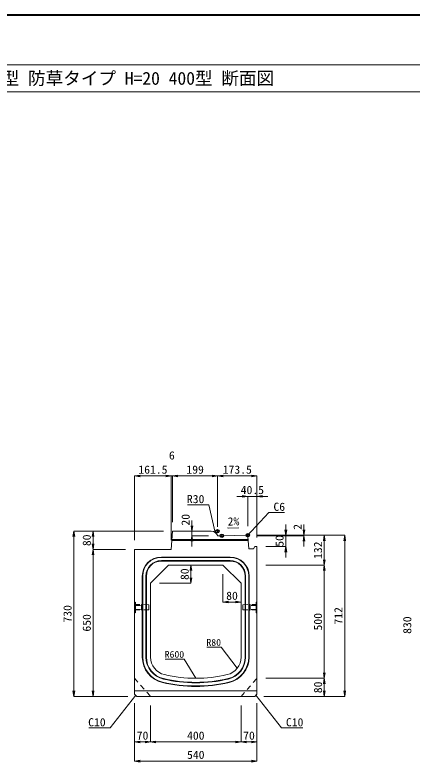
# Model space of a CAD drawing. Units: millimetres at full size; some dimension numbers follow another scale. Extents: x -1267 to 18002, y -8040 to 14480.
# Drawn here: x 11136 to 12889, y 2438 to 5740 of the extents above; entities that cross this region are included whole.
import ezdxf
from ezdxf.enums import TextEntityAlignment as Align

# ---------------------------------------------------------------- set-up
doc = ezdxf.new("R2010")
doc.units = ezdxf.units.MM
doc.header["$LTSCALE"] = 30
doc.header["$PDMODE"] = 32
doc.header["$PDSIZE"] = 15
doc.linetypes.add('USER1', pattern=[1.35, 0.75, -0.6])
for name, color, linetype, lineweight in [('インサート', 3, 'USER1', 9), ('吊りマスター', 4, 'USER1', 9), ('図枠', 7, 'Continuous', 5), ('寸法線', 7, 'Continuous', 13), ('引出線', 4, 'Continuous', 13), ('本体', 2, 'Continuous', 13), ('目地', 132, 'Continuous', 5)]:
    doc.layers.add(name, color=color, linetype=linetype, lineweight=lineweight)
doc.layers.add('作業エリア', color=11, linetype='Continuous')
doc.styles.add('ＭＳ ゴシック', font='')
doc.styles.add('ＭＳ 明朝', font='')
doc.styles.get('ＭＳ ゴシック').set_extended_font_data('MS Gothic')
doc.styles.get('ＭＳ 明朝').set_extended_font_data('MS Mincho')

# ---------------------------------------------------------------- blocks, each defined once
blk = doc.blocks.new('open_arrow')
at = {"color": 0, "linetype": 'Continuous', "lineweight": -2}
blk.add_lwpolyline([(7.5, 1.25), (0, 0), (7.5, -1.25)], dxfattribs=at)

msp = doc.modelspace()

# ---------------------------------------------------------------- linework, layer by layer
at = {"layer": 'インサート'}
for p, q in [((11667.64, 3129.66), (11694.64, 3129.66)), ((11667.64, 3129.66), (11667.64, 3112.66)), ((11667.64, 3112.66), (11694.64, 3112.66)), ((11697.64, 3133.66), (11694.64, 3133.66)), ((11694.64, 3133.66), (11694.64, 3108.66)), ((11694.64, 3108.66), (11697.64, 3108.66)), ((11697.64, 3108.66), (11697.64, 3133.66)), ((12171.24, 3133.66), (12174.24, 3133.66)), ((12171.24, 3108.66), (12171.24, 3133.66)), ((12174.24, 3108.66), (12171.24, 3108.66)), ((12174.24, 3133.66), (12174.24, 3108.66)), ((12201.24, 3129.66), (12174.24, 3129.66)), ((12201.24, 3112.66), (12174.24, 3112.66)), ((12201.24, 3129.66), (12201.24, 3112.66))]:
    msp.add_line(p, q, dxfattribs=at)
at = {"layer": '作業エリア'}
for p in [(12029.94, 3458.16), (12049.44, 3438.16), (12163.94, 3440.38)]:
    msp.add_point(p, dxfattribs=at)
at = {"layer": '吊りマスター'}
for p, q in [((11664.44, 3134.66), (11664.44, 3109.66)), ((11664.44, 3134.66), (11726.44, 3133.16)), ((11664.44, 3109.66), (11726.44, 3111.16)), ((11726.44, 3133.16), (11726.44, 3111.16)), ((12204.44, 3134.66), (12142.44, 3133.16)), ((12142.44, 3133.16), (12142.44, 3111.16)), ((12204.44, 3109.66), (12142.44, 3111.16)), ((12204.44, 3134.66), (12204.44, 3109.66))]:
    msp.add_line(p, q, dxfattribs=at)
at = {"layer": '図枠', "lineweight": 40}
msp.add_line((9534.44, 5740), (17334.44, 5740), dxfattribs=at)
at = {"layer": '図枠', "lineweight": 13}
for p, q in [((9834.44, 5520), (17034.44, 5520)), ((9834.44, 5400), (17034.44, 5400))]:
    msp.add_line(p, q, dxfattribs=at)
at = {"layer": '寸法線'}
for p, q in [((11825.94, 3702.41), (11664.44, 3702.41)), ((11664.44, 3418.16), (11664.44, 3702.41)), ((11855.94, 3702.41), (11801.94, 3702.41)), ((11825.94, 3418.16), (11825.94, 3702.41)), ((11825.94, 3418.16), (11825.94, 3702.41)), ((12031.07, 3702.41), (11831.94, 3702.41)), ((11831.94, 3498.16), (11831.94, 3702.41)), ((11831.94, 3498.16), (11831.94, 3702.41)), ((12031.07, 3478.16), (12031.07, 3702.41)), ((12204.44, 3702.41), (12031.07, 3702.41)), ((12031.07, 3478.16), (12031.07, 3702.41)), ((12204.44, 3430.38), (12204.44, 3702.41)), ((12115.94, 3612.41), (12252.44, 3612.41)), ((12163.94, 3480.38), (12163.94, 3612.41)), ((12204.44, 3430.38), (12204.44, 3612.41)), ((11917.36, 3390.16), (11917.36, 3506.16)), ((12332.04, 3342.38), (12332.04, 3488.38)), ((12411.9, 3390.16), (12411.9, 3488.38)), ((11395.93, 2728.16), (11395.93, 3458.16)), ((11791.94, 3458.16), (11395.93, 3458.16)), ((11480.93, 3378.16), (11480.93, 3458.16)), ((11791.94, 3458.16), (11480.93, 3458.16)), ((11991.07, 3438.16), (11917.36, 3438.16)), ((12203.94, 3440.38), (12501.9, 3440.38)), ((12203.94, 3440.38), (12411.9, 3440.38)), ((12203.94, 3440.38), (12591.9, 3440.38)), ((12203.94, 3440.38), (12332.04, 3440.38)), ((12203.94, 3438.16), (12411.9, 3438.16)), ((12501.9, 3308.16), (12501.9, 3440.38)), ((12591.9, 2728.16), (12591.9, 3440.38)), ((11480.93, 2728.16), (11480.93, 3378.16)), ((11624.44, 3378.16), (11480.93, 3378.16)), ((11624.44, 3378.16), (11480.93, 3378.16)), ((12244.44, 3390.38), (12332.04, 3390.38)), ((11913.29, 3228.16), (11913.29, 3308.16)), ((12244.44, 3308.16), (12501.9, 3308.16)), ((12244.44, 3308.16), (12501.9, 3308.16)), ((12501.9, 2808.16), (12501.9, 3308.16)), ((12054.44, 3268.16), (12054.44, 3145.08)), ((11774.44, 3228.16), (11913.29, 3228.16)), ((12054.44, 3145.08), (12134.44, 3145.08)), ((12244.44, 2808.16), (12501.9, 2808.16)), ((12244.44, 2808.16), (12501.9, 2808.16)), ((12501.9, 2728.16), (12501.9, 2808.16)), ((11634.44, 2728.16), (11395.93, 2728.16)), ((11634.44, 2728.16), (11480.93, 2728.16)), ((12234.44, 2728.16), (12501.9, 2728.16)), ((12234.44, 2728.16), (12591.9, 2728.16)), ((11664.44, 2698.16), (11664.44, 2527.01)), ((11664.44, 2698.16), (11664.44, 2442.01)), ((11734.44, 2688.16), (11734.44, 2527.01)), ((11734.44, 2688.16), (11734.44, 2527.01)), ((12134.44, 2688.16), (12134.44, 2527.01)), ((12134.44, 2688.16), (12134.44, 2527.01)), ((12204.44, 2698.16), (12204.44, 2527.01)), ((12204.44, 2698.16), (12204.44, 2442.01)), ((11664.44, 2527.01), (11734.44, 2527.01)), ((11734.44, 2527.01), (12134.44, 2527.01)), ((12134.44, 2527.01), (12204.44, 2527.01)), ((11664.44, 2442.01), (12204.44, 2442.01))]:
    msp.add_line(p, q, dxfattribs=at)
at = {"layer": '引出線'}
for points in [[(12020.11, 3452.66), (11992.49, 3575.21), (11897.82, 3575.21)], [(12161.19, 3437.33), (12257.37, 3541.15), (12325.71, 3541.15)], [(12075.77, 3472.31), (12124.48, 3473.28), (12075.74, 3472.3)], [(12117.2, 2852.59), (12045.94, 2945.69), (11983.71, 2945.69)], [(11934.44, 2808.16), (11883.07, 2892.91), (11798.9, 2892.91)], [(11669.44, 2733.16), (11556.46, 2588.73), (11461.79, 2588.73)], [(12199.44, 2733.16), (12312.42, 2588.73), (12407.09, 2588.73)]]:
    msp.add_lwpolyline(points, dxfattribs=at)
at = {"layer": '本体'}
for p, q in [((11825.94, 3378.16), (11831.94, 3458.16)), ((11831.94, 3458.16), (12002.79, 3458.16)), ((12049.44, 3438.16), (12031.07, 3438.16)), ((12157.94, 3440.26), (12164.44, 3434.4)), ((12164.44, 3434.4), (12168.94, 3380.38)), ((11664.44, 2738.16), (11664.44, 3378.16)), ((11825.94, 3378.16), (11664.44, 3378.16)), ((12168.94, 3380.38), (12189.44, 3380.38)), ((12189.44, 3380.38), (12194.44, 3390.38)), ((12194.44, 3390.38), (12204.44, 3390.38)), ((12204.44, 2738.16), (12204.44, 3390.38)), ((11734.44, 3228.16), (11814.44, 3308.16)), ((11814.44, 3308.16), (12054.44, 3308.16)), ((12054.44, 3308.16), (12134.44, 3228.16)), ((11734.44, 2902.2), (11734.44, 3228.16)), ((12134.44, 3228.16), (12134.44, 2902.2)), ((11674.44, 2728.16), (11664.44, 2738.16)), ((11674.44, 2728.16), (12194.44, 2728.16)), ((12194.44, 2728.16), (12204.44, 2738.16))]:
    msp.add_line(p, q, dxfattribs=at)
at = {"layer": '本体', "lineweight": 20}
msp.add_line((12049.44, 3438.16), (12157.94, 3440.26), dxfattribs=at)
at = {"layer": '本体', "lineweight": 9}
for p, q in [((11664.44, 3145.66), (11667.64, 3143.66)), ((11667.64, 3143.66), (11667.64, 3098.66)), ((12204.44, 3145.66), (12201.24, 3143.66)), ((12201.24, 3143.66), (12201.24, 3098.66)), ((11667.64, 3098.66), (11664.44, 3096.66)), ((12201.24, 3098.66), (12204.44, 3096.66)), ((11664.44, 2753.16), (12204.44, 2753.16))]:
    msp.add_line(p, q, dxfattribs=at)
at = {"layer": '本体', "linetype": 'USER1', "lineweight": 9}
for p, q in [((11664.44, 2808.16), (11734.44, 2728.16)), ((12134.44, 2728.16), (12204.44, 2808.16))]:
    msp.add_line(p, q, dxfattribs=at)
at = {"layer": '本体'}
for centre, radius, start, end in [((12002.79, 3428.16), 30, 19.47122, 90), ((11814.44, 2902.2), 80, 180, 256.65764), ((12054.44, 2902.2), 80, 283.34236, 0), ((11934.44, 3408.16), 600, 256.65764, 283.34236)]:
    msp.add_arc(centre, radius, start, end, dxfattribs=at)
at = {"layer": '目地'}
for p, q in [((12165.87, 3417.16), (11828.86, 3417.16)), ((12165.54, 3421.16), (11829.16, 3421.16)), ((12086.44, 3344.16), (11782.44, 3344.16)), ((12086.44, 3342.16), (11782.44, 3342.16)), ((12086.44, 3328.16), (11782.44, 3328.16)), ((12086.44, 3326.16), (11782.44, 3326.16)), ((11698.44, 3260.16), (11698.44, 2902.2)), ((11700.44, 3260.16), (11700.44, 2902.2)), ((11714.44, 3260.16), (11714.44, 2902.2)), ((11716.44, 3260.16), (11716.44, 2902.2)), ((12152.44, 2902.2), (12152.44, 3260.16)), ((12154.44, 2902.2), (12154.44, 3260.16)), ((12168.44, 2902.2), (12168.44, 3260.16)), ((12170.44, 2902.2), (12170.44, 3260.16))]:
    msp.add_line(p, q, dxfattribs=at)
for centre, radius, start, end in [((11782.44, 3260.16), 84, 90, 180), ((11782.44, 3260.16), 82, 90, 180), ((12086.44, 3260.16), 84, 0, 90), ((12086.44, 3260.16), 82, 0, 90), ((11782.44, 3260.16), 68, 90, 180), ((11782.44, 3260.16), 66, 90, 180), ((12086.44, 3260.16), 68, 0, 90), ((12086.44, 3260.16), 66, 0, 90), ((11814.44, 2902.2), 116, 180, 256.65764), ((11814.44, 2902.2), 114, 180, 256.65764), ((11814.44, 2902.2), 100, 180, 256.65764), ((11814.44, 2902.2), 98, 180, 256.65764), ((12054.44, 2902.2), 98, 283.34236, 0), ((12054.44, 2902.2), 100, 283.34236, 0), ((12054.44, 2902.2), 114, 283.34236, 0), ((12054.44, 2902.2), 116, 283.34236, 0), ((11934.44, 3408.16), 618, 256.65764, 283.34236), ((11934.44, 3408.16), 636, 256.65764, 283.34236), ((11934.44, 3408.16), 634, 256.65764, 283.34236), ((11934.44, 3408.16), 620, 256.65764, 283.34236)]:
    msp.add_arc(centre, radius, start, end, dxfattribs=at)

# ---------------------------------------------------------------- block references
at = {"layer": '寸法線', "xscale": 3.2, "yscale": 3.2}
for p in [(11664.44, 3702.41), (11831.94, 3702.41), (12031.07, 3702.41), (12204.44, 3612.41), (12054.44, 3145.08), (11664.44, 2527.01), (11734.44, 2527.01), (12134.44, 2527.01), (11664.44, 2442.01)]:
    msp.add_blockref('open_arrow', p, dxfattribs=at)
for p, rotation in [((11825.94, 3702.41), 180), ((12031.07, 3702.41), 180), ((12204.44, 3702.41), 180), ((12163.94, 3612.41), 180), ((11917.36, 3458.16), 90), ((11395.93, 3458.16), 270), ((11480.93, 3458.16), 270), ((11917.36, 3438.16), 270), ((12332.04, 3440.38), 90), ((12411.9, 3440.38), 90), ((12411.9, 3438.16), 270), ((12501.9, 3440.38), 270), ((12591.9, 3440.38), 270), ((11480.93, 3378.16), 90), ((11480.93, 3378.16), 270), ((12332.04, 3390.38), 270), ((11913.29, 3308.16), 270), ((12501.9, 3308.16), 90), ((12501.9, 3308.16), 270), ((11913.29, 3228.16), 90), ((12134.44, 3145.08), 180), ((12501.9, 2808.16), 90), ((12501.9, 2808.16), 270), ((11395.93, 2728.16), 90), ((11480.93, 2728.16), 90), ((12501.9, 2728.16), 90), ((12591.9, 2728.16), 90), ((11734.44, 2527.01), 180), ((12134.44, 2527.01), 180), ((12204.44, 2527.01), 180), ((12204.44, 2442.01), 180)]:
    msp.add_blockref('open_arrow', p, dxfattribs=dict(at, rotation=rotation))
at = {"layer": '引出線'}
for p, xscale, yscale, rotation in [((12075.77, 3472.31), 0.16, 0.16, 1.1), ((12020.11, 3452.66), 0.16, 0.16, 102.7), ((12161.19, 3437.33), 0.16, 0.16, 47.2), ((12117.2, 2852.59), 0.133, 0.133, 127.4), ((11934.44, 2808.16), 0.133, 0.133, 121.2), ((11669.44, 2733.16), 0.16, 0.16, 232), ((12199.44, 2733.16), 0.16, 0.16, 308)]:
    msp.add_blockref('open_arrow', p, dxfattribs=dict(at, xscale=xscale, yscale=yscale, rotation=rotation))

# ---------------------------------------------------------------- texts
at = {"layer": '図枠', "style": 'ＭＳ ゴシック'}
msp.add_text('\u3000ＩＢＣ排水側溝 乗り入れ一体 Ⅱ型 防草タイプ H=20 400型 断面図', height=56.96, dxfattribs=at).set_placement((9834.44, 5460), align=Align.MIDDLE_LEFT)
at = {"layer": '寸法線', "style": 'ＭＳ 明朝', "width": 1.05}
for s, p in [('6', (11828.94, 3793.25)), ('161.5', (11745.19, 3730.41)), ('199', (11931.51, 3730.41)), ('173.5', (12117.76, 3730.41)), ('40.5', (12184.19, 3640.41)), ('80', (12094.44, 3173.08)), ('70', (11699.44, 2555.01)), ('400', (11934.44, 2555.01)), ('70', (12169.44, 2555.01)), ('540', (11934.44, 2470.01))]:
    msp.add_text(s, height=36.03, dxfattribs=at).set_placement(p, align=Align.MIDDLE_CENTER)
for s, p in [('20', (11889.36, 3508.75)), ('2', (12383.9, 3477.41)), ('80', (11452.93, 3418.16)), ('50', (12304.04, 3415.38)), ('132', (12473.9, 3374.27)), ('80', (11885.29, 3268.16)), ('730', (11367.93, 3093.16)), ('712', (12563.9, 3084.27)), ('650', (11452.93, 3053.16)), ('500', (12473.9, 3058.16)), ('830', (12867.93, 3043.16)), ('80', (12473.9, 2768.16))]:
    msp.add_text(s, height=36.03, rotation=90, dxfattribs=at).set_placement(p, align=Align.MIDDLE_CENTER)
at = {"layer": '引出線', "style": 'ＭＳ 明朝', "width": 1.05}
for s, height, p in [('R30', 36.03, (11972.49, 3618.41)), ('R80', 30.02, (12045.94, 2981.69)), ('R600', 30.02, (11883.07, 2928.91)), ('C10', 36.03, (11536.46, 2631.93))]:
    msp.add_text(s, height=height, dxfattribs=at).set_placement(p, align=Align.TOP_RIGHT)
for s, p in [('C6', (12277.37, 3584.35)), ('C10', (12332.42, 2631.93))]:
    msp.add_text(s, height=36.03, dxfattribs=at).set_placement(p, align=Align.TOP_LEFT)
msp.add_text('2%', height=36.03, rotation=1.146, dxfattribs=at).set_placement((12074.8, 3519.2), align=Align.TOP_LEFT)

doc.saveas('drawing.dxf')
